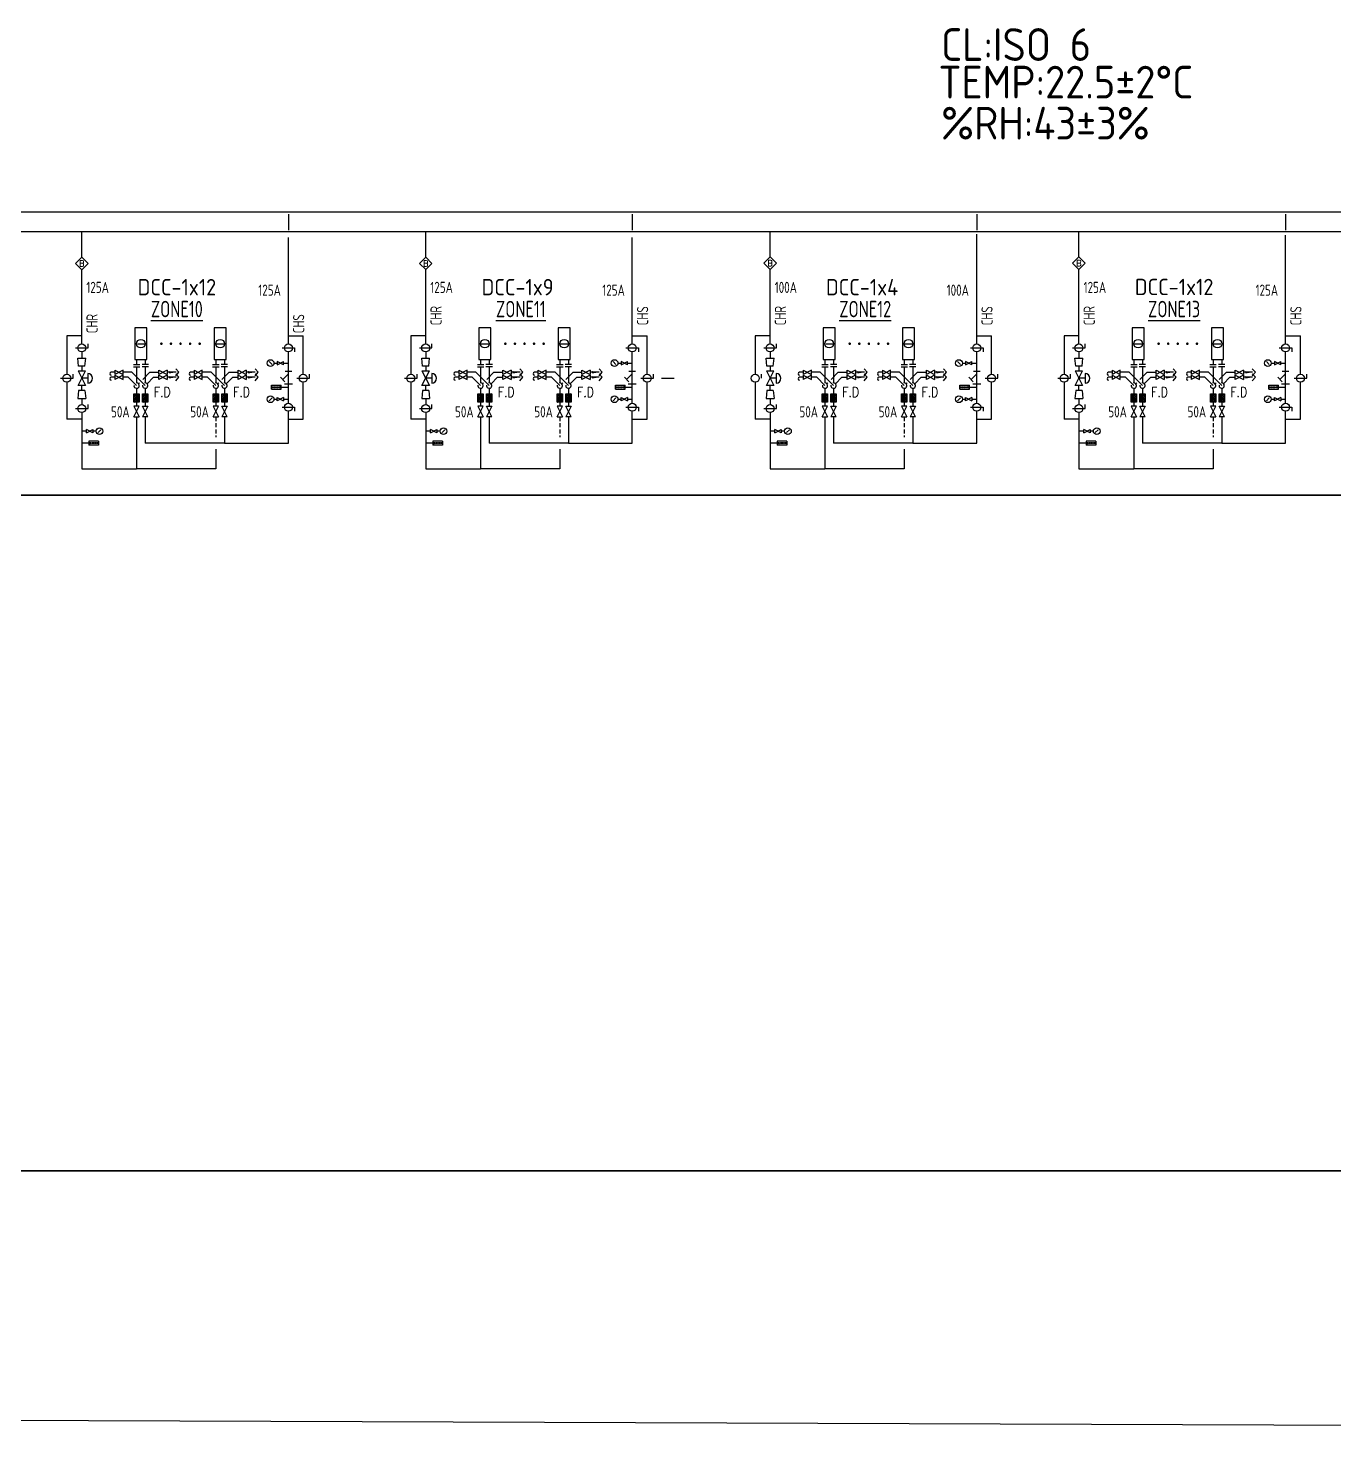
# Model space of a CAD drawing. Header units: millimetres. Extents: x 4929 to 7191, y -208 to 1486.
# Drawn here: x 5382.2 to 5781.1, y -208.4 to 221.2 of the extents above; entities that cross this region are included whole.
import ezdxf
from ezdxf.enums import TextEntityAlignment as Align

# ---------------------------------------------------------------- set-up
doc = ezdxf.new("R2010")
doc.units = ezdxf.units.MM
doc.linetypes.add('HIDDEN', pattern=[9.525, 6.35, -3.175])
doc.linetypes.add('HIDDEN2', pattern=[0.1875, 0.125, -0.0625])
for name, color, linetype in [('0-CHR-中溫', 30, 'Continuous'), ('0-CHS-中溫', 3, 'Continuous'), ('A-DETL-01', 1, 'Continuous'), ('M-CEQPM-TEXT', 3, 'Continuous'), ('M-CPIPE-TEXT', 3, 'Continuous'), ('M-CPIPE-VAVE', 2, 'Continuous'), ('M-CWTR-PIPE', 130, 'Continuous'), ('M-EQPM-TXT', 4, 'Continuous'), ('M-HVAC-CMAH', 3, 'Continuous'), ('M-PIPE-CHWR20', 110, 'Continuous'), ('U-PCW-VALVE', 2, 'Continuous')]:
    doc.layers.add(name, color=color, linetype=linetype)
doc.styles.add('AA-TXT', font='isocp.shx', dxfattribs={"bigfont": 'chineset.shx'})
doc.styles.add('STDTEXT', font='simplex.shx', dxfattribs={"bigfont": 'china.shx'})

# ---------------------------------------------------------------- blocks, each defined once
blk = doc.blocks.new('DIM3')
blk.add_solid([(40, -6.7), (40, 6.7), (0, 0)])
blk = doc.blocks.new('DCC PIPE')
at = {"layer": 'U-PCW-VALVE'}
h = blk.add_hatch(dxfattribs=at)
h.set_pattern_fill('ANSI37', color=256, scale=2.66144, angle=90, style=0)
h.set_pattern_definition([(135, (188.80367, -130.49455), (-0.2352403, -0.2352403), []), (225, (188.80367, -130.49455), (0.2352403, -0.2352403), [])])
h.paths.add_polyline_path([(-0.67, 3.67), (-0.67, 5.8), (0.67, 5.8), (0.67, 3.67)])
h = blk.add_hatch(dxfattribs=at)
h.set_pattern_fill('ANSI37', color=256, scale=2.66144, angle=90, style=0)
h.set_pattern_definition([(135, (190.9487, -130.49455), (-0.2352403, -0.2352403), []), (225, (190.9487, -130.49455), (0.2352403, -0.2352403), [])])
h.paths.add_polyline_path([(1.48, 3.67), (1.48, 5.8), (2.81, 5.8), (2.81, 3.67)])
h = blk.add_hatch(dxfattribs=at)
h.set_pattern_fill('ANSI37', color=256, scale=2.66144, angle=90, style=0)
h.set_pattern_definition([(135, (208.65864, -130.49455), (-0.2352403, -0.2352403), []), (225, (208.65864, -130.49455), (0.2352403, -0.2352403), [])])
h.paths.add_polyline_path([(19.19, 3.67), (19.19, 5.8), (20.52, 5.8), (20.52, 3.67)])
h = blk.add_hatch(dxfattribs=at)
h.set_pattern_fill('ANSI37', color=256, scale=2.66144, angle=90, style=0)
h.set_pattern_definition([(135, (210.80367, -130.49455), (-0.2352403, -0.2352403), []), (225, (210.80367, -130.49455), (0.2352403, -0.2352403), [])])
h.paths.add_polyline_path([(21.33, 3.67), (21.33, 5.8), (22.67, 5.8), (22.67, 3.67)])
at = {"layer": '0-CHR-中溫', "ltscale": 1000}
for p, q in [((0, 12.53), (0, 8.51)), ((19.85, 12.53), (19.85, 8.51)), ((0, 7.18), (0, 5.8)), ((19.85, 7.18), (19.85, 5.8)), ((0, 3.67), (0, 2.67)), ((19.85, 3.67), (19.85, 2.67))]:
    blk.add_line(p, q, dxfattribs=at)
for centre in [(0, 7.84), (19.85, 7.84)]:
    blk.add_arc(centre, 0.667, 167.3219, 102.6781, dxfattribs=at)
at = {"layer": '0-CHS-中溫', "ltscale": 1000}
for p, q in [((2.15, 12.53), (2.15, 8.51)), ((22, 12.53), (22, 8.51)), ((2.15, 7.18), (2.15, 5.8)), ((22, 7.18), (22, 5.8)), ((2.15, 3.67), (2.15, 2.67)), ((22, 3.67), (22, 2.67))]:
    blk.add_line(p, q, dxfattribs=at)
for centre in [(2.15, 7.84), (22, 7.84)]:
    blk.add_arc(centre, 0.667, 167.3219, 102.6781, dxfattribs=at)
at = {"layer": 'M-CPIPE-VAVE'}
for p, q in [((-5.47, 11.18), (-6.35, 11.18)), ((-3.4, 11.7), (-5.47, 10.66)), ((-5.47, 11.7), (-3.4, 10.66)), ((-5.47, 11.7), (-5.47, 10.66)), ((-3.4, 10.66), (-3.4, 11.7)), ((-1.19, 11.18), (-3.4, 11.18)), ((2.15, 7.84), (-1.19, 11.18)), ((1.53, 9.37), (3.34, 11.18)), ((3.34, 11.18), (5.55, 11.18)), ((5.55, 10.66), (5.55, 11.7)), ((7.62, 11.7), (5.55, 10.66)), ((5.55, 11.7), (7.62, 10.66)), ((7.62, 11.7), (7.62, 10.66)), ((9.89, 11.18), (7.62, 11.18)), ((9.81, 12.03), (10.58, 11.18)), ((9.81, 10.33), (10.58, 11.18)), ((9.81, 10.77), (10.58, 9.92)), ((14.38, 11.18), (13.5, 11.18)), ((16.45, 11.7), (14.38, 10.66)), ((14.38, 11.7), (16.45, 10.66)), ((14.38, 11.7), (14.38, 10.66)), ((16.45, 10.66), (16.45, 11.7)), ((18.66, 11.18), (16.45, 11.18)), ((22, 7.84), (18.66, 11.18)), ((21.38, 9.37), (23.19, 11.18)), ((23.19, 11.18), (25.4, 11.18)), ((25.4, 10.66), (25.4, 11.7)), ((27.47, 11.7), (25.4, 10.66)), ((25.4, 11.7), (27.47, 10.66)), ((27.47, 11.7), (27.47, 10.66)), ((29.74, 11.18), (27.47, 11.18)), ((29.67, 12.03), (30.44, 11.18)), ((29.67, 10.33), (30.44, 11.18)), ((29.67, 10.77), (30.44, 9.92)), ((-5.47, 9.92), (-6.35, 9.92)), ((-3.4, 10.44), (-5.47, 9.41)), ((-5.47, 10.44), (-3.4, 9.41)), ((-5.47, 10.44), (-5.47, 9.41)), ((-3.4, 9.41), (-3.4, 10.44)), ((-2.08, 9.92), (-3.4, 9.92)), ((0, 7.84), (-2.08, 9.92)), ((0.47, 8.31), (0.74, 8.58)), ((2.62, 8.31), (4.23, 9.92)), ((4.23, 9.92), (5.55, 9.92)), ((5.55, 9.41), (5.55, 10.44)), ((7.62, 10.44), (5.55, 9.41)), ((5.55, 10.44), (7.62, 9.41)), ((7.62, 10.44), (7.62, 9.41)), ((9.89, 9.92), (7.62, 9.92)), ((9.81, 9.07), (10.58, 9.92)), ((14.38, 9.92), (13.5, 9.92)), ((16.45, 10.44), (14.38, 9.41)), ((14.38, 10.44), (16.45, 9.41)), ((14.38, 10.44), (14.38, 9.41)), ((16.45, 9.41), (16.45, 10.44)), ((17.77, 9.92), (16.45, 9.92)), ((19.85, 7.84), (17.77, 9.92)), ((20.33, 8.31), (20.59, 8.58)), ((22.47, 8.31), (24.08, 9.92)), ((24.08, 9.92), (25.4, 9.92)), ((25.4, 9.41), (25.4, 10.44)), ((27.47, 10.44), (25.4, 9.41)), ((25.4, 10.44), (27.47, 9.41)), ((27.47, 10.44), (27.47, 9.41)), ((29.74, 9.92), (27.47, 9.92)), ((29.67, 9.07), (30.44, 9.92))]:
    blk.add_line(p, q, dxfattribs=at)
for centre in [(-6.35, 10.83), (13.5, 10.83), (-6.35, 9.57), (13.5, 9.57)]:
    blk.add_arc(centre, 0.35, 90, 270, dxfattribs=at)
at = {"layer": 'M-CWTR-PIPE'}
for p, q in [((0.18, 18.35), (1.96, 18.35)), ((20.04, 18.35), (21.82, 18.35)), ((0, 14.35), (0, 13.17)), ((2.15, 14.35), (2.15, 13.17)), ((19.85, 14.35), (19.85, 13.17)), ((22, 14.35), (22, 13.17)), ((-0.8, 13.17), (0.8, 13.17)), ((2.95, 13.17), (1.35, 13.17)), ((19.05, 13.17), (20.65, 13.17)), ((22.8, 13.17), (21.2, 13.17))]:
    blk.add_line(p, q, dxfattribs=at)
for points in [[(2.57, 14.35), (2.57, 22.35), (-0.43, 22.35), (-0.43, 14.35)], [(22.43, 14.35), (22.43, 22.35), (19.43, 22.35), (19.43, 14.35)]]:
    blk.add_lwpolyline(points, close=True, dxfattribs=at)
for centre in [(1.07, 18.35), (20.93, 18.35)]:
    blk.add_circle(centre, 1.07, dxfattribs=at)
at = {"layer": 'M-HVAC-CMAH', "const_width": 0.32}
for points in [[(6.36, 18.34, 1), (6.04, 18.34, 1)], [(8.76, 18.34, 1), (8.44, 18.34, 1)], [(11.16, 18.34, 1), (10.84, 18.34, 1)], [(13.56, 18.34, 1), (13.24, 18.34, 1)], [(15.96, 18.34, 1), (15.64, 18.34, 1)]]:
    blk.add_lwpolyline(points, format="xyb", close=True, dxfattribs=at)
at = {"layer": 'U-PCW-VALVE'}
for p, q in [((-0.8, 12.53), (0.8, 12.53)), ((2.95, 12.53), (1.35, 12.53)), ((19.05, 12.53), (20.65, 12.53)), ((22.8, 12.53), (21.2, 12.53)), ((-0.67, 5.8), (0.67, 5.8)), ((-0.67, 3.67), (-0.67, 5.8)), ((0.67, 3.67), (-0.67, 3.67)), ((0.67, 5.8), (0.67, 3.67)), ((1.48, 5.8), (2.81, 5.8)), ((1.48, 3.67), (1.48, 5.8)), ((2.81, 3.67), (1.48, 3.67)), ((2.81, 5.8), (2.81, 3.67)), ((19.19, 5.8), (20.52, 5.8)), ((19.19, 3.67), (19.19, 5.8)), ((20.52, 3.67), (19.19, 3.67)), ((20.52, 5.8), (20.52, 3.67)), ((21.33, 5.8), (22.67, 5.8)), ((21.33, 3.67), (21.33, 5.8)), ((22.67, 3.67), (21.33, 3.67)), ((22.67, 5.8), (22.67, 3.67)), ((0.67, 2.67), (-0.67, 2.67)), ((-0.67, 0), (0.67, 2.67)), ((-0.67, 2.67), (0.67, 0)), ((-0.67, 0), (0.67, 0)), ((1.48, 2.67), (2.81, 2.67)), ((2.81, 2.67), (1.48, 0)), ((2.81, 0), (1.48, 2.67)), ((2.81, 0), (1.48, 0)), ((20.52, 2.67), (19.19, 2.67)), ((19.19, 2.67), (20.52, 0)), ((19.19, 0), (20.52, 2.67)), ((19.19, 0), (20.52, 0)), ((21.33, 2.67), (22.67, 2.67)), ((22.67, 0), (21.33, 2.67)), ((22.67, 2.67), (21.33, 0)), ((22.67, 0), (21.33, 0))]:
    blk.add_line(p, q, dxfattribs=at)
at = {"layer": 'M-CPIPE-VAVE', "linetype": 'HIDDEN2', "xscale": -0.04545454545450411, "yscale": 0.04545454545450411, "zscale": 0.045454545454545}
for p in [(9.89, 11.18), (29.74, 11.18), (9.89, 9.92), (29.74, 9.92)]:
    blk.add_blockref('DIM3', p, dxfattribs=at)

msp = doc.modelspace()

# ---------------------------------------------------------------- linework, layer by layer
at = {"layer": '0-CHR-中溫', "ltscale": 1000}
for p, q in [((5084.77, 159), (6070.04, 158.99)), ((5398.53, 151.22), (5398.53, 158.99)), ((5503.63, 151.23), (5503.63, 159)), ((5608.86, 151.29), (5608.86, 159.06)), ((5703.24, 151.28), (5703.24, 159.05)), ((5398.53, 124.65), (5398.53, 147.37)), ((5503.63, 124.65), (5503.63, 147.38)), ((5608.86, 124.65), (5608.86, 147.44)), ((5703.24, 124.65), (5703.24, 147.43)), ((5393.98, 127.12), (5393.98, 115.41)), ((5398.53, 127.12), (5393.98, 127.12)), ((5499.09, 127.12), (5499.09, 115.41)), ((5503.63, 127.12), (5499.09, 127.12)), ((5604.32, 127.12), (5604.32, 115.41)), ((5608.86, 127.12), (5604.32, 127.12)), ((5698.7, 127.12), (5698.7, 115.41)), ((5703.24, 127.12), (5698.7, 127.12)), ((5398.53, 122.24), (5398.53, 120.36)), ((5503.63, 122.24), (5503.63, 120.36)), ((5608.86, 122.24), (5608.86, 120.36)), ((5703.24, 122.24), (5703.24, 120.36)), ((5398.53, 117.92), (5398.53, 116.45)), ((5503.63, 117.92), (5503.63, 116.45)), ((5608.86, 117.92), (5608.86, 116.45)), ((5703.24, 117.92), (5703.24, 116.45)), ((5393.98, 112.97), (5393.98, 101.69)), ((5398.53, 110.47), (5398.53, 111.94)), ((5499.09, 112.97), (5499.09, 101.69)), ((5503.63, 110.47), (5503.63, 111.94)), ((5604.32, 112.97), (5604.32, 101.69)), ((5608.86, 110.47), (5608.86, 111.94)), ((5698.7, 112.97), (5698.7, 101.69)), ((5703.24, 110.47), (5703.24, 111.94)), ((5398.53, 108.03), (5398.53, 106.15)), ((5503.63, 108.03), (5503.63, 106.15)), ((5608.86, 108.03), (5608.86, 106.15)), ((5703.24, 108.03), (5703.24, 106.15)), ((5398.53, 103.71), (5398.53, 86.56)), ((5503.63, 103.71), (5503.63, 86.56)), ((5608.86, 103.71), (5608.86, 86.56)), ((5703.24, 103.71), (5703.24, 86.56)), ((5398.53, 101.69), (5393.98, 101.69)), ((5415.31, 102.38), (5415.31, 86.56)), ((5503.63, 101.69), (5499.09, 101.69)), ((5520.41, 102.38), (5520.41, 86.56)), ((5608.86, 101.69), (5604.32, 101.69)), ((5625.64, 102.38), (5625.64, 86.56)), ((5703.24, 101.69), (5698.7, 101.69)), ((5720.02, 102.38), (5720.02, 86.56)), ((5439.53, 92.54), (5439.53, 86.56)), ((5544.63, 92.54), (5544.63, 86.56)), ((5649.86, 92.54), (5649.86, 86.56)), ((5744.24, 92.54), (5744.24, 86.56)), ((5398.53, 86.56), (5415.31, 86.56)), ((5439.53, 86.56), (5415.31, 86.56)), ((5503.63, 86.56), (5520.41, 86.56)), ((5544.63, 86.56), (5520.41, 86.56)), ((5608.86, 86.56), (5625.64, 86.56)), ((5649.86, 86.56), (5625.64, 86.56)), ((5703.24, 86.56), (5720.02, 86.56)), ((5744.24, 86.56), (5720.02, 86.56))]:
    msp.add_line(p, q, dxfattribs=at)
at = {"layer": '0-CHR-中溫'}
for p, q in [((5396.61, 149.3), (5398.53, 151.22)), ((5398.53, 151.22), (5400.46, 149.3)), ((5501.71, 149.3), (5503.63, 151.23)), ((5503.63, 151.23), (5505.56, 149.3)), ((5606.94, 149.36), (5608.86, 151.29)), ((5608.86, 151.29), (5610.79, 149.36)), ((5701.32, 149.35), (5703.24, 151.28)), ((5703.24, 151.28), (5705.17, 149.35)), ((5396.61, 149.3), (5398.53, 147.37)), ((5400.46, 149.3), (5398.53, 147.37)), ((5501.71, 149.3), (5503.63, 147.38)), ((5505.56, 149.3), (5503.63, 147.38)), ((5606.94, 149.36), (5608.86, 147.44)), ((5610.79, 149.36), (5608.86, 147.44)), ((5701.32, 149.35), (5703.24, 147.43)), ((5705.17, 149.35), (5703.24, 147.43))]:
    msp.add_line(p, q, dxfattribs=at)
at = {"layer": '0-CHS-中溫', "ltscale": 1000}
for p, q in [((5084.77, 165.04), (6133.17, 165.04)), ((5461.67, 164.32), (5461.67, 159.44)), ((5566.77, 164.32), (5566.77, 159.44)), ((5672, 164.32), (5672, 159.44)), ((5766.38, 164.32), (5766.38, 159.44)), ((5461.67, 124.68), (5461.67, 157.26)), ((5566.77, 124.68), (5566.77, 157.26)), ((5672, 124.68), (5672, 158.24)), ((5766.38, 124.68), (5766.38, 157.88)), ((5461.67, 127.12), (5466.21, 127.12)), ((5466.21, 115.41), (5466.21, 127.12)), ((5566.77, 127.12), (5571.32, 127.12)), ((5571.32, 115.41), (5571.32, 127.12)), ((5672, 127.12), (5676.55, 127.12)), ((5676.55, 115.41), (5676.55, 127.12)), ((5766.38, 127.12), (5770.93, 127.12)), ((5770.93, 115.41), (5770.93, 127.12)), ((5461.67, 106.57), (5461.67, 122.24)), ((5566.77, 106.57), (5566.77, 122.24)), ((5672, 106.57), (5672, 122.24)), ((5766.38, 106.57), (5766.38, 122.24)), ((5466.21, 101.69), (5466.21, 112.97)), ((5571.32, 101.69), (5571.32, 112.97)), ((5676.55, 101.69), (5676.55, 112.97)), ((5770.93, 101.69), (5770.93, 112.97)), ((5461.67, 94.37), (5461.67, 104.13)), ((5566.77, 94.37), (5566.77, 104.13)), ((5672, 94.37), (5672, 104.13)), ((5766.38, 94.37), (5766.38, 104.13)), ((5417.93, 102.38), (5417.93, 94.37)), ((5442.14, 102.38), (5442.14, 94.37)), ((5461.67, 101.69), (5466.21, 101.69)), ((5523.03, 102.38), (5523.03, 94.37)), ((5547.25, 102.38), (5547.25, 94.37)), ((5566.77, 101.69), (5571.32, 101.69)), ((5628.26, 102.38), (5628.26, 94.37)), ((5652.47, 102.38), (5652.47, 94.37)), ((5672, 101.69), (5676.55, 101.69)), ((5722.64, 102.38), (5722.64, 94.37)), ((5746.86, 102.38), (5746.86, 94.37)), ((5766.38, 101.69), (5770.93, 101.69)), ((5442.14, 94.37), (5417.93, 94.37)), ((5442.14, 94.37), (5461.67, 94.37)), ((5547.25, 94.37), (5523.03, 94.37)), ((5547.25, 94.37), (5566.77, 94.37)), ((5652.47, 94.37), (5628.26, 94.37)), ((5652.47, 94.37), (5672, 94.37)), ((5746.86, 94.37), (5722.64, 94.37)), ((5746.86, 94.37), (5766.38, 94.37))]:
    msp.add_line(p, q, dxfattribs=at)
at = {"layer": 'A-DETL-01', "linetype": 'Continuous'}
for p, q in [((5154.2, 78.49), (6519.09, 78.49)), ((6519.09, 78.49), (5252.72, 78.49)), ((5154.46, -128), (6519.11, -128)), ((6519.11, -128), (5252.79, -128)), ((6518.79, -208.41), (5252.79, -203.93))]:
    msp.add_line(p, q, dxfattribs=at)
at = {"layer": 'M-PIPE-CHWR20', "ltscale": 0.1}
for p, q in [((5397.55, 117.92), (5397.31, 120.36)), ((5397.31, 120.36), (5399.75, 120.36)), ((5399.51, 117.92), (5399.75, 120.36)), ((5502.66, 117.92), (5502.41, 120.36)), ((5502.41, 120.36), (5504.85, 120.36)), ((5504.61, 117.92), (5504.85, 120.36)), ((5607.89, 117.92), (5607.64, 120.36)), ((5607.64, 120.36), (5610.08, 120.36)), ((5609.84, 117.92), (5610.08, 120.36)), ((5702.27, 117.92), (5702.02, 120.36)), ((5702.02, 120.36), (5704.46, 120.36)), ((5704.22, 117.92), (5704.46, 120.36)), ((5399.51, 117.92), (5397.55, 117.92)), ((5504.61, 117.92), (5502.66, 117.92)), ((5609.84, 117.92), (5607.89, 117.92)), ((5704.22, 117.92), (5702.27, 117.92)), ((5397.55, 110.47), (5397.31, 108.03)), ((5397.31, 108.03), (5399.75, 108.03)), ((5399.51, 110.47), (5397.55, 110.47)), ((5399.51, 110.47), (5399.75, 108.03)), ((5502.66, 110.47), (5502.41, 108.03)), ((5502.41, 108.03), (5504.85, 108.03)), ((5504.61, 110.47), (5502.66, 110.47)), ((5504.61, 110.47), (5504.85, 108.03)), ((5607.89, 110.47), (5607.64, 108.03)), ((5607.64, 108.03), (5610.08, 108.03)), ((5609.84, 110.47), (5607.89, 110.47)), ((5609.84, 110.47), (5610.08, 108.03)), ((5702.27, 110.47), (5702.02, 108.03)), ((5702.02, 108.03), (5704.46, 108.03)), ((5704.22, 110.47), (5702.27, 110.47)), ((5704.22, 110.47), (5704.46, 108.03))]:
    msp.add_line(p, q, dxfattribs=at)
at = {"layer": 'M-PIPE-CHWR20', "linetype": 'HIDDEN', "ltscale": 0.2}
for p, q in [((5439.53, 102.38), (5439.53, 96.2)), ((5544.63, 102.38), (5544.63, 96.2)), ((5649.86, 102.38), (5649.86, 96.2)), ((5744.24, 102.38), (5744.24, 96.2))]:
    msp.add_line(p, q, dxfattribs=at)
at = {"layer": 'U-PCW-VALVE'}
for p, q in [((5400.46, 123.46), (5400.46, 124.69)), ((5505.56, 123.46), (5505.56, 124.69)), ((5610.79, 123.46), (5610.79, 124.69)), ((5705.17, 123.46), (5705.17, 124.69)), ((5396.6, 123.46), (5400.46, 123.46)), ((5459.74, 123.46), (5463.59, 123.46)), ((5463.59, 123.46), (5463.59, 122.24)), ((5501.71, 123.46), (5505.56, 123.46)), ((5564.84, 123.46), (5568.7, 123.46)), ((5568.7, 123.46), (5568.7, 122.24)), ((5606.94, 123.46), (5610.79, 123.46)), ((5670.07, 123.46), (5673.93, 123.46)), ((5673.93, 123.46), (5673.93, 122.24)), ((5701.32, 123.46), (5705.17, 123.46)), ((5764.45, 123.46), (5768.31, 123.46)), ((5768.31, 123.46), (5768.31, 122.24)), ((5397.4, 116.45), (5399.66, 116.45)), ((5397.4, 111.94), (5399.66, 116.45)), ((5397.4, 116.45), (5399.66, 111.94)), ((5456.68, 118.38), (5455.78, 119.28)), ((5457.27, 118.83), (5458.25, 118.83)), ((5458.25, 119.32), (5458.25, 118.34)), ((5460.2, 118.34), (5458.25, 119.32)), ((5458.25, 118.34), (5460.2, 119.32)), ((5460.2, 118.34), (5460.2, 119.32)), ((5460.2, 118.83), (5461.67, 118.83)), ((5460.65, 116.39), (5462.69, 116.39)), ((5502.5, 116.45), (5504.76, 116.45)), ((5502.5, 111.94), (5504.76, 116.45)), ((5502.5, 116.45), (5504.76, 111.94)), ((5561.78, 118.38), (5560.89, 119.28)), ((5562.37, 118.83), (5563.35, 118.83)), ((5563.35, 119.32), (5563.35, 118.34)), ((5565.3, 118.34), (5563.35, 119.32)), ((5563.35, 118.34), (5565.3, 119.32)), ((5565.3, 118.34), (5565.3, 119.32)), ((5565.3, 118.83), (5566.77, 118.83)), ((5565.75, 116.39), (5567.79, 116.39)), ((5607.73, 116.45), (5609.99, 116.45)), ((5607.73, 111.94), (5609.99, 116.45)), ((5607.73, 116.45), (5609.99, 111.94)), ((5667.01, 118.38), (5666.12, 119.28)), ((5667.6, 118.83), (5668.58, 118.83)), ((5668.58, 119.32), (5668.58, 118.34)), ((5670.53, 118.34), (5668.58, 119.32)), ((5668.58, 118.34), (5670.53, 119.32)), ((5670.53, 118.34), (5670.53, 119.32)), ((5670.53, 118.83), (5672, 118.83)), ((5670.98, 116.39), (5673.02, 116.39)), ((5702.11, 116.45), (5704.37, 116.45)), ((5702.11, 111.94), (5704.37, 116.45)), ((5702.11, 116.45), (5704.37, 111.94)), ((5761.39, 118.38), (5760.5, 119.28)), ((5761.98, 118.83), (5762.96, 118.83)), ((5762.96, 119.32), (5762.96, 118.34)), ((5764.91, 118.34), (5762.96, 119.32)), ((5762.96, 118.34), (5764.91, 119.32)), ((5764.91, 118.34), (5764.91, 119.32)), ((5764.91, 118.83), (5766.38, 118.83)), ((5765.36, 116.39), (5767.4, 116.39)), ((5392.06, 114.19), (5395.91, 114.19)), ((5395.91, 114.19), (5395.91, 115.42)), ((5399.66, 111.94), (5397.4, 111.94)), ((5400.38, 114.19), (5398.53, 114.19)), ((5400.38, 115.69), (5400.38, 112.74)), ((5456.55, 110.84), (5456.55, 112.07)), ((5456.55, 110.84), (5456.55, 112.07)), ((5456.55, 112.07), (5459.49, 112.07)), ((5456.55, 112.07), (5459.49, 112.07)), ((5459.25, 114.51), (5460.63, 113.13)), ((5459.25, 114.51), (5460.63, 113.13)), ((5459.49, 110.84), (5459.49, 112.07)), ((5459.49, 110.84), (5459.49, 112.07)), ((5461.67, 115.55), (5459.94, 113.82)), ((5460.45, 112.49), (5462.89, 112.49)), ((5460.65, 112.49), (5462.69, 112.49)), ((5464.29, 114.19), (5468.14, 114.19)), ((5468.14, 114.19), (5468.14, 115.42)), ((5497.16, 114.19), (5501.01, 114.19)), ((5501.01, 114.19), (5501.01, 115.42)), ((5504.76, 111.94), (5502.5, 111.94)), ((5505.48, 114.19), (5503.63, 114.19)), ((5505.48, 115.69), (5505.48, 112.74)), ((5561.65, 110.84), (5561.65, 112.07)), ((5561.65, 110.84), (5561.65, 112.07)), ((5561.65, 112.07), (5564.59, 112.07)), ((5561.65, 112.07), (5564.59, 112.07)), ((5564.35, 114.51), (5565.73, 113.13)), ((5564.35, 114.51), (5565.73, 113.13)), ((5564.59, 110.84), (5564.59, 112.07)), ((5564.59, 110.84), (5564.59, 112.07)), ((5566.77, 115.55), (5565.04, 113.82)), ((5565.55, 112.49), (5567.99, 112.49)), ((5565.75, 112.49), (5567.79, 112.49)), ((5569.39, 114.19), (5573.24, 114.19)), ((5573.24, 114.19), (5573.24, 115.42)), ((5575.66, 114.19), (5579.52, 114.19)), ((5606.24, 114.19), (5606.24, 115.42)), ((5609.99, 111.94), (5607.73, 111.94)), ((5610.71, 114.19), (5608.86, 114.19)), ((5610.71, 115.69), (5610.71, 112.74)), ((5666.88, 110.84), (5666.88, 112.07)), ((5666.88, 110.84), (5666.88, 112.07)), ((5666.88, 112.07), (5669.82, 112.07)), ((5666.88, 112.07), (5669.82, 112.07)), ((5669.58, 114.51), (5670.96, 113.13)), ((5669.58, 114.51), (5670.96, 113.13)), ((5669.82, 110.84), (5669.82, 112.07)), ((5669.82, 110.84), (5669.82, 112.07)), ((5672, 115.55), (5670.27, 113.82)), ((5670.78, 112.49), (5673.22, 112.49)), ((5670.98, 112.49), (5673.02, 112.49)), ((5674.62, 114.19), (5678.47, 114.19)), ((5678.47, 114.19), (5678.47, 115.42)), ((5696.77, 114.19), (5700.62, 114.19)), ((5700.62, 114.19), (5700.62, 115.42)), ((5704.37, 111.94), (5702.11, 111.94)), ((5705.09, 114.19), (5703.24, 114.19)), ((5705.09, 115.69), (5705.09, 112.74)), ((5761.26, 110.84), (5761.26, 112.07)), ((5761.26, 110.84), (5761.26, 112.07)), ((5761.26, 112.07), (5764.2, 112.07)), ((5761.26, 112.07), (5764.2, 112.07)), ((5763.96, 114.51), (5765.34, 113.13)), ((5763.96, 114.51), (5765.34, 113.13)), ((5764.2, 110.84), (5764.2, 112.07)), ((5764.2, 110.84), (5764.2, 112.07)), ((5766.38, 115.55), (5764.65, 113.82)), ((5765.16, 112.49), (5767.6, 112.49)), ((5765.36, 112.49), (5767.4, 112.49)), ((5769, 114.19), (5772.85, 114.19)), ((5772.85, 114.19), (5772.85, 115.42)), ((5456.68, 108.24), (5455.78, 107.34)), ((5456.55, 110.84), (5459.49, 110.84)), ((5456.55, 110.84), (5459.49, 110.84)), ((5456.81, 111.45), (5458.83, 111.45)), ((5456.81, 111.45), (5458.83, 111.45)), ((5456.95, 111.21), (5456.95, 111.7)), ((5456.95, 111.21), (5456.95, 111.7)), ((5457.27, 107.79), (5458.25, 107.79)), ((5457.44, 111.21), (5457.44, 111.7)), ((5457.44, 111.21), (5457.44, 111.7)), ((5457.93, 111.21), (5457.93, 111.7)), ((5457.93, 111.21), (5457.93, 111.7)), ((5458.25, 107.31), (5458.25, 108.28)), ((5460.2, 108.28), (5458.25, 107.31)), ((5458.25, 108.28), (5460.2, 107.31)), ((5458.42, 111.21), (5458.42, 111.7)), ((5458.42, 111.21), (5458.42, 111.7)), ((5459.49, 111.45), (5461.67, 111.45)), ((5459.49, 111.45), (5461.67, 111.45)), ((5460.2, 108.28), (5460.2, 107.31)), ((5460.2, 107.79), (5461.67, 107.79)), ((5561.78, 108.24), (5560.89, 107.34)), ((5561.65, 110.84), (5564.59, 110.84)), ((5561.65, 110.84), (5564.59, 110.84)), ((5561.91, 111.45), (5563.93, 111.45)), ((5561.91, 111.45), (5563.93, 111.45)), ((5562.05, 111.21), (5562.05, 111.7)), ((5562.05, 111.21), (5562.05, 111.7)), ((5562.37, 107.79), (5563.35, 107.79)), ((5562.54, 111.21), (5562.54, 111.7)), ((5562.54, 111.21), (5562.54, 111.7)), ((5563.03, 111.21), (5563.03, 111.7)), ((5563.03, 111.21), (5563.03, 111.7)), ((5563.35, 107.31), (5563.35, 108.28)), ((5565.3, 108.28), (5563.35, 107.31)), ((5563.35, 108.28), (5565.3, 107.31)), ((5563.52, 111.21), (5563.52, 111.7)), ((5563.52, 111.21), (5563.52, 111.7)), ((5564.59, 111.45), (5566.77, 111.45)), ((5564.59, 111.45), (5566.77, 111.45)), ((5565.3, 108.28), (5565.3, 107.31)), ((5565.3, 107.79), (5566.77, 107.79)), ((5667.01, 108.24), (5666.12, 107.34)), ((5666.88, 110.84), (5669.82, 110.84)), ((5666.88, 110.84), (5669.82, 110.84)), ((5667.14, 111.45), (5669.16, 111.45)), ((5667.14, 111.45), (5669.16, 111.45)), ((5667.28, 111.21), (5667.28, 111.7)), ((5667.28, 111.21), (5667.28, 111.7)), ((5667.6, 107.79), (5668.58, 107.79)), ((5667.77, 111.21), (5667.77, 111.7)), ((5667.77, 111.21), (5667.77, 111.7)), ((5668.26, 111.21), (5668.26, 111.7)), ((5668.26, 111.21), (5668.26, 111.7)), ((5668.58, 107.31), (5668.58, 108.28)), ((5670.53, 108.28), (5668.58, 107.31)), ((5668.58, 108.28), (5670.53, 107.31)), ((5668.75, 111.21), (5668.75, 111.7)), ((5668.75, 111.21), (5668.75, 111.7)), ((5669.82, 111.45), (5672, 111.45)), ((5669.82, 111.45), (5672, 111.45)), ((5670.53, 108.28), (5670.53, 107.31)), ((5670.53, 107.79), (5672, 107.79)), ((5761.39, 108.24), (5760.5, 107.34)), ((5761.26, 110.84), (5764.2, 110.84)), ((5761.26, 110.84), (5764.2, 110.84)), ((5761.52, 111.45), (5763.54, 111.45)), ((5761.52, 111.45), (5763.54, 111.45)), ((5761.66, 111.21), (5761.66, 111.7)), ((5761.66, 111.21), (5761.66, 111.7)), ((5761.98, 107.79), (5762.96, 107.79)), ((5762.15, 111.21), (5762.15, 111.7)), ((5762.15, 111.21), (5762.15, 111.7)), ((5762.64, 111.21), (5762.64, 111.7)), ((5762.64, 111.21), (5762.64, 111.7)), ((5762.96, 107.31), (5762.96, 108.28)), ((5764.91, 108.28), (5762.96, 107.31)), ((5762.96, 108.28), (5764.91, 107.31)), ((5763.13, 111.21), (5763.13, 111.7)), ((5763.13, 111.21), (5763.13, 111.7)), ((5764.2, 111.45), (5766.38, 111.45)), ((5764.2, 111.45), (5766.38, 111.45)), ((5764.91, 108.28), (5764.91, 107.31)), ((5764.91, 107.79), (5766.38, 107.79)), ((5396.6, 104.93), (5400.46, 104.93)), ((5400.46, 104.93), (5400.46, 106.15)), ((5459.74, 105.35), (5463.59, 105.35)), ((5463.59, 105.35), (5463.59, 104.12)), ((5501.71, 104.93), (5505.56, 104.93)), ((5505.56, 104.93), (5505.56, 106.15)), ((5564.84, 105.35), (5568.7, 105.35)), ((5568.7, 105.35), (5568.7, 104.12)), ((5606.94, 104.93), (5610.79, 104.93)), ((5610.79, 104.93), (5610.79, 106.15)), ((5670.07, 105.35), (5673.93, 105.35)), ((5673.93, 105.35), (5673.93, 104.12)), ((5701.32, 104.93), (5705.17, 104.93)), ((5705.17, 104.93), (5705.17, 106.15)), ((5764.45, 105.35), (5768.31, 105.35)), ((5768.31, 105.35), (5768.31, 104.12)), ((5400, 98.03), (5398.53, 98.03)), ((5400, 97.54), (5400, 98.52)), ((5400, 97.54), (5401.95, 98.52)), ((5401.95, 97.54), (5400, 98.52)), ((5400.71, 94.98), (5400.71, 93.76)), ((5400.71, 94.98), (5400.71, 93.76)), ((5403.65, 94.98), (5400.71, 94.98)), ((5403.65, 94.98), (5400.71, 94.98)), ((5401.78, 94.62), (5401.78, 94.12)), ((5401.78, 94.62), (5401.78, 94.12)), ((5401.95, 98.52), (5401.95, 97.54)), ((5402.93, 98.03), (5401.95, 98.03)), ((5402.27, 94.62), (5402.27, 94.12)), ((5402.27, 94.62), (5402.27, 94.12)), ((5402.76, 94.62), (5402.76, 94.12)), ((5402.76, 94.62), (5402.76, 94.12)), ((5403.25, 94.62), (5403.25, 94.12)), ((5403.25, 94.62), (5403.25, 94.12)), ((5403.52, 97.58), (5404.41, 98.48)), ((5403.65, 94.98), (5403.65, 93.76)), ((5403.65, 94.98), (5403.65, 93.76)), ((5505.1, 98.03), (5503.63, 98.03)), ((5505.1, 97.54), (5505.1, 98.52)), ((5505.1, 97.54), (5507.05, 98.52)), ((5507.05, 97.54), (5505.1, 98.52)), ((5505.81, 94.98), (5505.81, 93.76)), ((5505.81, 94.98), (5505.81, 93.76)), ((5508.75, 94.98), (5505.81, 94.98)), ((5508.75, 94.98), (5505.81, 94.98)), ((5506.88, 94.62), (5506.88, 94.12)), ((5506.88, 94.62), (5506.88, 94.12)), ((5507.05, 98.52), (5507.05, 97.54)), ((5508.03, 98.03), (5507.05, 98.03)), ((5507.37, 94.62), (5507.37, 94.12)), ((5507.37, 94.62), (5507.37, 94.12)), ((5507.86, 94.62), (5507.86, 94.12)), ((5507.86, 94.62), (5507.86, 94.12)), ((5508.35, 94.62), (5508.35, 94.12)), ((5508.35, 94.62), (5508.35, 94.12)), ((5508.62, 97.58), (5509.52, 98.48)), ((5508.75, 94.98), (5508.75, 93.76)), ((5508.75, 94.98), (5508.75, 93.76)), ((5610.33, 98.03), (5608.86, 98.03)), ((5610.33, 97.54), (5610.33, 98.52)), ((5610.33, 97.54), (5612.28, 98.52)), ((5612.28, 97.54), (5610.33, 98.52)), ((5611.04, 94.98), (5611.04, 93.76)), ((5611.04, 94.98), (5611.04, 93.76)), ((5613.98, 94.98), (5611.04, 94.98)), ((5613.98, 94.98), (5611.04, 94.98)), ((5612.11, 94.62), (5612.11, 94.12)), ((5612.11, 94.62), (5612.11, 94.12)), ((5612.28, 98.52), (5612.28, 97.54)), ((5613.26, 98.03), (5612.28, 98.03)), ((5612.6, 94.62), (5612.6, 94.12)), ((5612.6, 94.62), (5612.6, 94.12)), ((5613.09, 94.62), (5613.09, 94.12)), ((5613.09, 94.62), (5613.09, 94.12)), ((5613.58, 94.62), (5613.58, 94.12)), ((5613.58, 94.62), (5613.58, 94.12)), ((5613.85, 97.58), (5614.75, 98.48)), ((5613.98, 94.98), (5613.98, 93.76)), ((5613.98, 94.98), (5613.98, 93.76)), ((5704.71, 98.03), (5703.24, 98.03)), ((5704.71, 97.54), (5704.71, 98.52)), ((5704.71, 97.54), (5706.66, 98.52)), ((5706.66, 97.54), (5704.71, 98.52)), ((5705.42, 94.98), (5705.42, 93.76)), ((5705.42, 94.98), (5705.42, 93.76)), ((5708.36, 94.98), (5705.42, 94.98)), ((5708.36, 94.98), (5705.42, 94.98)), ((5706.49, 94.62), (5706.49, 94.12)), ((5706.49, 94.62), (5706.49, 94.12)), ((5706.66, 98.52), (5706.66, 97.54)), ((5707.64, 98.03), (5706.66, 98.03)), ((5706.98, 94.62), (5706.98, 94.12)), ((5706.98, 94.62), (5706.98, 94.12)), ((5707.47, 94.62), (5707.47, 94.12)), ((5707.47, 94.62), (5707.47, 94.12)), ((5707.96, 94.62), (5707.96, 94.12)), ((5707.96, 94.62), (5707.96, 94.12)), ((5708.23, 97.58), (5709.13, 98.48)), ((5708.36, 94.98), (5708.36, 93.76)), ((5708.36, 94.98), (5708.36, 93.76)), ((5400.71, 94.37), (5398.53, 94.37)), ((5400.71, 94.37), (5398.53, 94.37)), ((5403.65, 93.76), (5400.71, 93.76)), ((5403.65, 93.76), (5400.71, 93.76)), ((5403.39, 94.37), (5401.37, 94.37)), ((5403.39, 94.37), (5401.37, 94.37)), ((5505.81, 94.37), (5503.63, 94.37)), ((5505.81, 94.37), (5503.63, 94.37)), ((5508.75, 93.76), (5505.81, 93.76)), ((5508.75, 93.76), (5505.81, 93.76)), ((5508.49, 94.37), (5506.47, 94.37)), ((5508.49, 94.37), (5506.47, 94.37)), ((5611.04, 94.37), (5608.86, 94.37)), ((5611.04, 94.37), (5608.86, 94.37)), ((5613.98, 93.76), (5611.04, 93.76)), ((5613.98, 93.76), (5611.04, 93.76)), ((5613.72, 94.37), (5611.7, 94.37)), ((5613.72, 94.37), (5611.7, 94.37)), ((5705.42, 94.37), (5703.24, 94.37)), ((5705.42, 94.37), (5703.24, 94.37)), ((5708.36, 93.76), (5705.42, 93.76)), ((5708.36, 93.76), (5705.42, 93.76)), ((5708.11, 94.37), (5706.08, 94.37)), ((5708.11, 94.37), (5706.08, 94.37))]:
    msp.add_line(p, q, dxfattribs=at)
for centre, radius in [((5398.53, 123.46), 1.22), ((5461.67, 123.46), 1.22), ((5503.63, 123.46), 1.22), ((5566.77, 123.46), 1.22), ((5608.86, 123.46), 1.22), ((5672, 123.46), 1.22), ((5703.24, 123.46), 1.22), ((5766.38, 123.46), 1.22), ((5456.23, 118.83), 1.04), ((5561.34, 118.83), 1.04), ((5666.57, 118.83), 1.04), ((5760.95, 118.83), 1.04), ((5393.98, 114.19), 1.22), ((5466.21, 114.19), 1.22), ((5499.09, 114.19), 1.22), ((5571.32, 114.19), 1.22), ((5604.32, 114.19), 1.22), ((5676.55, 114.19), 1.22), ((5698.7, 114.19), 1.22), ((5770.93, 114.19), 1.22), ((5456.23, 107.79), 1.04), ((5459.04, 111.45), 0.218), ((5459.04, 111.45), 0.218), ((5561.34, 107.79), 1.04), ((5564.15, 111.45), 0.218), ((5564.15, 111.45), 0.218), ((5666.57, 107.79), 1.04), ((5669.38, 111.45), 0.218), ((5669.38, 111.45), 0.218), ((5760.95, 107.79), 1.04), ((5763.76, 111.45), 0.218), ((5763.76, 111.45), 0.218), ((5398.53, 104.93), 1.22), ((5461.67, 105.35), 1.22), ((5503.63, 104.93), 1.22), ((5566.77, 105.35), 1.22), ((5608.86, 104.93), 1.22), ((5672, 105.35), 1.22), ((5703.24, 104.93), 1.22), ((5766.38, 105.35), 1.22), ((5403.96, 98.03), 1.04), ((5509.07, 98.03), 1.04), ((5614.3, 98.03), 1.04), ((5708.68, 98.03), 1.04), ((5401.15, 94.37), 0.218), ((5401.15, 94.37), 0.218), ((5506.26, 94.37), 0.218), ((5506.26, 94.37), 0.218), ((5611.49, 94.37), 0.218), ((5611.49, 94.37), 0.218), ((5705.87, 94.37), 0.218), ((5705.87, 94.37), 0.218)]:
    msp.add_circle(centre, radius, dxfattribs=at)
for centre in [(5400.38, 114.2), (5505.48, 114.2), (5610.71, 114.2), (5705.09, 114.2)]:
    msp.add_arc(centre, 1.49, 270, 90, dxfattribs=at)

# ---------------------------------------------------------------- block references
at = {"layer": '0-CHS-中溫', "ltscale": 1000, "xscale": 1.21957353685237, "yscale": 1.21957353685237, "zscale": 1.21957353685237}
for p in [(5415.31, 102.38), (5520.41, 102.38), (5625.64, 102.38), (5720.02, 102.38)]:
    msp.add_blockref('DCC PIPE', p, dxfattribs=at)

# ---------------------------------------------------------------- texts
at = {"layer": '0-CHR-中溫', "style": 'STDTEXT'}
for p in [(5398.53, 149.3), (5503.63, 149.3), (5608.86, 149.36), (5703.24, 149.35)]:
    msp.add_text('B', height=1.83, dxfattribs=at).set_placement(p, align=Align.MIDDLE)
at = {"layer": '0-CHR-中溫', "style": 'AA-TXT', "width": 0.8}
for s, p in [('125A', (5399.94, 140.26)), ('125A', (5505.04, 140.26)), ('100A', (5610.27, 140.26)), ('125A', (5704.65, 140.26))]:
    msp.add_text(s, height=3.415, dxfattribs=at).set_placement(p)
at = {"layer": '0-CHR-中溫', "ltscale": 1000, "style": 'AA-TXT', "width": 0.8}
for p in [(5401.68, 127.94), (5506.79, 130.37), (5612.02, 130.37), (5706.4, 130.37)]:
    msp.add_text('CHR', height=3.415, rotation=90, dxfattribs=at).set_placement(p, align=Align.MIDDLE_LEFT)
at = {"layer": 'M-CEQPM-TEXT', "style": 'AA-TXT', "width": 0.8}
for s, p in [('%%UZONE10', (5427.6, 135.35)), ('%%UZONE11', (5532.7, 135.35)), ('%%UZONE12', (5637.93, 135.35)), ('%%UZONE13', (5732.31, 135.35))]:
    msp.add_text(s, height=5, dxfattribs=at).set_placement(p, align=Align.MIDDLE)
at = {"layer": 'M-CEQPM-TEXT', "char_height": 5, "attachment_point": 1, "style": 'AA-TXT'}
for s, insert in [('DCC-1x12', (5415.63, 144.53)), ('DCC-1x9', (5520.73, 144.54)), ('DCC-1x4', (5625.96, 144.53)), ('DCC-1x12', (5720.34, 144.59))]:
    msp.add_mtext_dynamic_manual_height_columns(s, width=22.7734, gutter_width=12.5, heights=[0], dxfattribs=dict(at, insert=insert))
at = {"layer": 'M-CPIPE-TEXT', "width": 0.8}
for s, height, style, p in [('125A', 3.415, 'AA-TXT', (5452.48, 139.4)), ('125A', 3.415, 'AA-TXT', (5557.58, 139.4)), ('100A', 3.415, 'AA-TXT', (5662.81, 139.4)), ('125A', 3.415, 'AA-TXT', (5757.19, 139.4)), ('F.D', 3.049, 'STDTEXT', (5420.6, 108.44)), ('F.D', 3.049, 'STDTEXT', (5444.81, 108.44)), ('F.D', 3.049, 'STDTEXT', (5525.7, 108.44)), ('F.D', 3.049, 'STDTEXT', (5549.91, 108.44)), ('F.D', 3.049, 'STDTEXT', (5630.93, 108.44)), ('F.D', 3.049, 'STDTEXT', (5655.14, 108.44)), ('F.D', 3.049, 'STDTEXT', (5725.31, 108.44)), ('F.D', 3.049, 'STDTEXT', (5749.52, 108.44)), ('50A', 3.415, 'AA-TXT', (5407.5, 102.24)), ('50A', 3.415, 'AA-TXT', (5431.71, 102.24)), ('50A', 3.415, 'AA-TXT', (5512.6, 102.24)), ('50A', 3.415, 'AA-TXT', (5536.82, 102.24)), ('50A', 3.415, 'AA-TXT', (5617.83, 102.24)), ('50A', 3.415, 'AA-TXT', (5642.05, 102.24)), ('50A', 3.415, 'AA-TXT', (5712.21, 102.24)), ('50A', 3.415, 'AA-TXT', (5736.43, 102.24))]:
    msp.add_text(s, height=height, dxfattribs=dict(at, style=style)).set_placement(p)
at = {"layer": 'M-CPIPE-TEXT', "style": 'AA-TXT', "width": 0.8}
for p in [(5464.82, 127.94), (5569.92, 130.37), (5675.15, 130.37), (5769.53, 130.37)]:
    msp.add_text('CHS', height=3.415, rotation=90, dxfattribs=at).set_placement(p, align=Align.MIDDLE_LEFT)
at = {"layer": 'M-EQPM-TXT', "color": 3, "style": 'AA-TXT'}
for s, p in [('CL:ISO 6', (5661.14, 216.17, 0)), ('TEMP:22.5%%P2%%DC', (5660.29, 204.69, 0)), ('%%%RH:43%%P3%%%', (5661.14, 192.15, 0))]:
    msp.add_text(s, height=10, dxfattribs=at).set_placement(p, align=Align.MIDDLE_LEFT)

doc.saveas('drawing.dxf')
